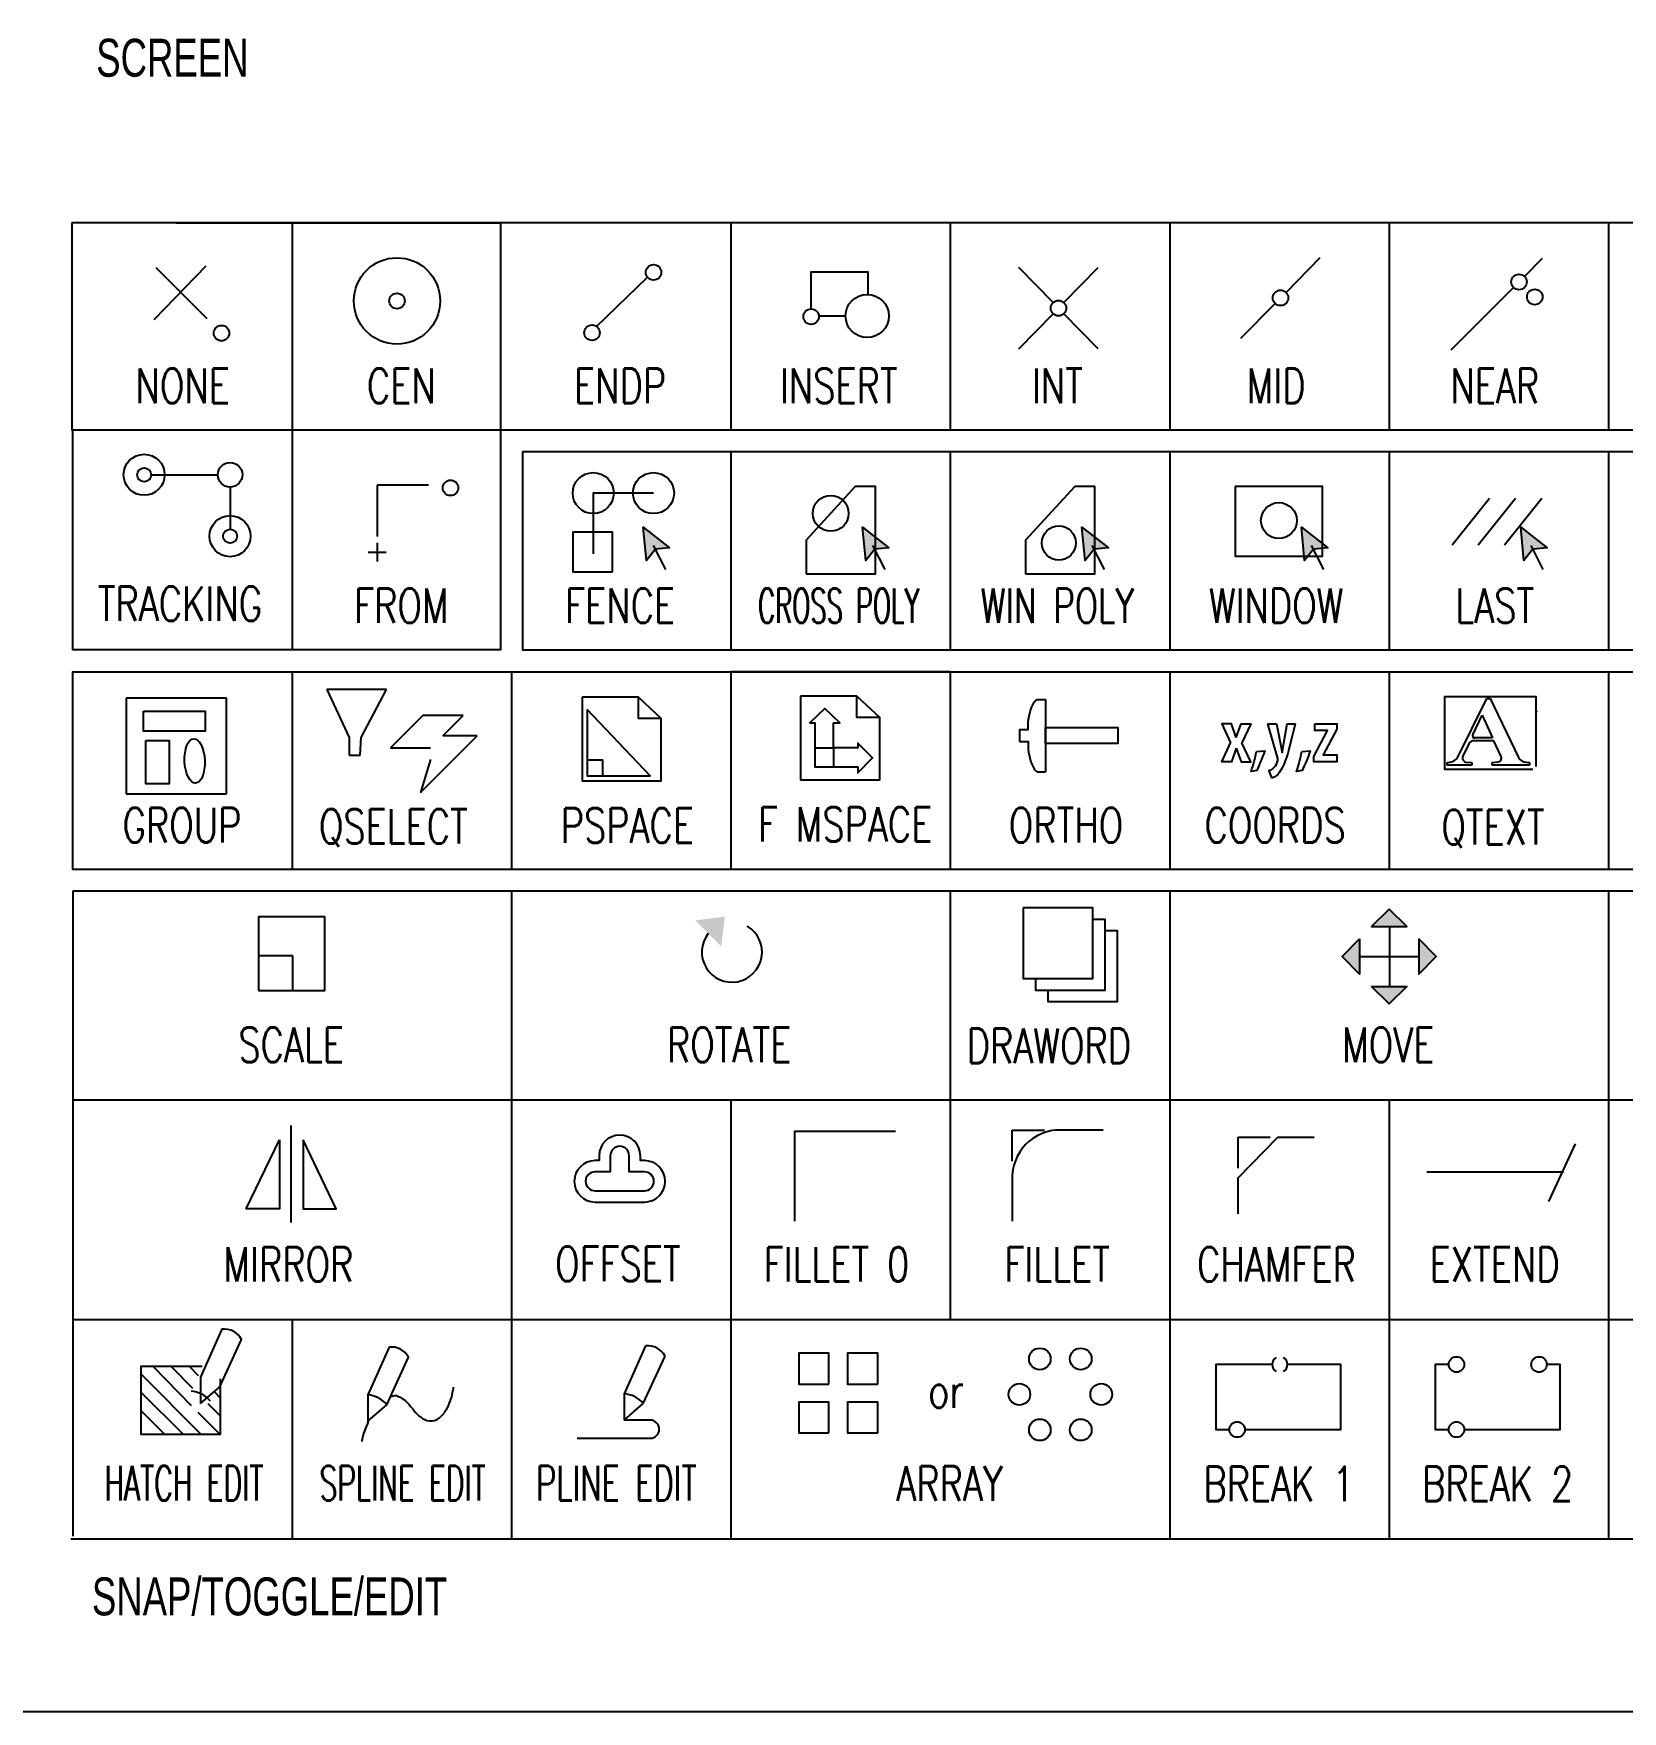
# Model space of a CAD drawing. Header units: inches. Extents: x -0.4 to 10.7, y -10.6 to 1.5.
# Drawn here: x 4.48 to 7.392, y -10.606 to -7.532 of the extents above; entities that cross this region are included whole.
import ezdxf
from ezdxf.enums import TextEntityAlignment as Align

# ---------------------------------------------------------------- set-up
doc = ezdxf.new("R2010")
doc.units = ezdxf.units.IN
doc.header["$MEASUREMENT"] = 0
doc.linetypes.add('DASHED', pattern=[0.75, 0.5, -0.25])
doc.layers.get('0').update_dxf_attribs({"linetype": 'CONTINUOUS'})
for name, color, linetype in [('BORDERS', 252, 'CONTINUOUS'), ('ICONS', 7, 'CONTINUOUS'), ('Text English', 7, 'CONTINUOUS')]:
    doc.layers.add(name, color=color, linetype=linetype)
doc.styles.add('Roman Simplex', font='simplex.shx', dxfattribs={"width": 0.75, "height": 0.0625})
doc.styles.add('ROMANS', font='simplex.shx', dxfattribs={"width": 0.75, "height": 0.0634})
doc.styles.add('SANSSERIFBOLD', font='sanss___.ttf', dxfattribs={"width": 0.69, "height": 0.056883})

# ---------------------------------------------------------------- blocks, each defined once
blk = doc.blocks.new('QSELECT')
for p, q in [((5.5129, 2.1164), (5.5588, 2.0186)), ((5.6348, 2.1164), (5.5129, 2.1164)), ((5.5828, 2.0186), (5.6348, 2.1164)), ((5.5588, 2.0186), (5.5588, 1.9827)), ((5.5808, 1.9827), (5.5828, 2.0186)), ((5.5588, 1.9827), (5.5808, 1.9827))]:
    blk.add_line(p, q)
at = {"layer": 'ICONS', "color": 8}
for p, q in [((5.7088, 2.0636), (5.6426, 1.9974)), ((5.7907, 2.0636), (5.7088, 2.0636)), ((5.7493, 2.0223), (5.7907, 2.0636)), ((5.7037, 1.9064), (5.8195, 2.0223)), ((5.8195, 2.0223), (5.7493, 2.0223)), ((5.6426, 1.9974), (5.7245, 1.9974)), ((5.7245, 1.974), (5.7037, 1.9064))]:
    blk.add_line(p, q, dxfattribs=at)

msp = doc.modelspace()

# ---------------------------------------------------------------- linework, layer by layer
for p, q in [((5.0175, -8.7338), (5.0588, -8.8219)), ((5.0804, -8.8219), (5.1272, -8.7338)), ((5.0588, -8.8219), (5.0588, -8.8542)), ((5.0786, -8.8542), (5.0804, -8.8219)), ((5.0588, -8.8542), (5.0786, -8.8542))]:
    msp.add_line(p, q)
for points in [[(4.6956, -8.3404), (4.8179, -8.3404)], [(4.8404, -8.3629), (4.8404, -8.4401)]]:
    msp.add_lwpolyline(points)
msp.add_circle((4.8404, -8.3404), 0.0225)
at = {"layer": 'BORDERS'}
for p, q in [((4.9542, -7.8789), (4.9542, -8.6612)), ((5.7584, -7.8789), (5.7584, -8.2582)), ((6.1605, -7.8789), (6.1605, -8.2582)), ((6.5626, -7.8789), (6.5626, -8.2582)), ((6.9647, -7.8789), (6.9647, -8.2582)), ((7.3668, -7.8789), (7.3668, -8.2582)), ((5.7584, -8.2982), (5.7584, -8.6612)), ((6.1605, -8.2982), (6.1605, -8.6612)), ((6.5626, -8.2982), (6.5626, -8.6612)), ((6.9647, -8.2982), (6.9647, -8.6612)), ((7.3668, -8.2982), (7.3668, -8.6612)), ((4.9542, -8.7012), (4.9542, -9.0635)), ((5.3563, -8.7012), (5.3563, -9.0635)), ((5.7584, -8.7012), (5.7584, -9.0635)), ((6.1605, -8.7012), (5.7584, -8.7012)), ((6.1605, -8.7012), (6.1605, -9.0635)), ((6.5626, -8.7012), (6.5626, -9.0635)), ((6.9647, -8.7012), (6.9647, -9.0635)), ((7.3668, -8.7012), (7.3668, -9.0635)), ((5.3563, -9.1035), (5.3563, -10.2903)), ((6.1605, -9.1035), (6.1605, -9.888)), ((7.3668, -9.1035), (7.3668, -9.4858)), ((5.7584, -9.4858), (5.7584, -10.2903)), ((6.5626, -9.4858), (6.5626, -10.2903)), ((6.9647, -9.4858), (6.9647, -10.2903)), ((7.3668, -9.4858), (7.3668, -10.2903)), ((4.9542, -9.888), (4.9542, -10.2903))]:
    msp.add_line(p, q, dxfattribs=at)
at = {"layer": 'BORDERS', "color": 252}
msp.add_lwpolyline([(10.6824, -10.486), (10.6824, 1.3368, 0.414214), (10.562, 1.4572), (-0.2522, 1.4572, 0.414214), (-0.3726, 1.3368), (-0.3726, -10.486, 0.414214), (-0.2522, -10.6064), (10.562, -10.6064, 0.414214)], format="xyb", close=True, dxfattribs=at)
at = {"layer": 'BORDERS'}
for points in [[(4.5501, -7.8789), (4.5501, -8.2582), (8.9751, -8.2582), (8.9751, -7.8789)], [(5.3763, -8.2982), (5.3763, -8.6612), (8.9751, -8.6612), (8.9751, -8.2982)], [(8.9751, -8.7012), (8.9751, -9.0635), (4.5521, -9.0635), (4.5521, -8.7012)]]:
    msp.add_lwpolyline(points, close=True, dxfattribs=at)
for points in [[(5.3363, -7.8789), (5.3363, -8.6612), (4.5521, -8.6612), (4.5521, -8.2582)], [(4.7416, -7.8789), (5.3363, -7.8789)], [(4.5486, -10.2903), (8.9751, -10.2903), (8.9751, -9.1035), (4.5521, -9.1035)], [(4.5521, -9.1035), (4.5521, -10.285)], [(4.5521, -9.4858), (8.9751, -9.4858)], [(4.5521, -9.888), (8.9751, -9.888)]]:
    msp.add_lwpolyline(points, dxfattribs=at)
at = {"layer": 'ICONS'}
for p, q in [((7.0806, -8.4685), (7.1488, -8.3833)), ((7.1281, -8.4685), (7.1963, -8.3833)), ((5.5888, -8.7479, -0.0198), (5.6308, -8.7869, -0.0198)), ((5.9892, -8.7459, -0.0198), (6.0312, -8.7849, -0.0198)), ((7.0893, -8.8605), (7.1441, -8.7503)), ((7.1441, -8.7503), (7.1498, -8.7503)), ((7.1498, -8.7503), (7.2021, -8.8586)), ((7.1183, -8.817), (7.1353, -8.7811)), ((7.1353, -8.7811), (7.1542, -8.8227)), ((7.1542, -8.8227), (7.1214, -8.8227)), ((7.1107, -8.8334), (7.1, -8.8561)), ((7.1567, -8.8278), (7.1208, -8.8278)), ((7.1693, -8.8555), (7.1567, -8.8278)), ((7.071, -8.8725), (7.071, -8.8674)), ((7.1164, -8.8725), (7.071, -8.8725)), ((7.1051, -8.8668), (7.1164, -8.8674)), ((7.1164, -8.8674), (7.1164, -8.8725)), ((7.1536, -8.8674), (7.1649, -8.8662)), ((7.1536, -8.8725), (7.1536, -8.8674)), ((7.2222, -8.8725), (7.1536, -8.8725)), ((7.2159, -8.8668), (7.2222, -8.8674)), ((7.2222, -8.8674), (7.2222, -8.8725)), ((6.5632, -9.4869), (6.5632, -9.1038)), ((7.2577, -9.672), (7.3064, -9.5662)), ((7.0337, -9.6178), (7.1551, -9.6178))]:
    msp.add_line(p, q, dxfattribs=at)
at = {"layer": 'ICONS', "color": 1}
msp.add_line((7.1765, -8.4685), (7.2447, -8.3833), dxfattribs=at)
at = {"layer": 'ICONS', "color": 8}
for p, q in [((5.1938, -8.7813), (5.1342, -8.8409)), ((5.2675, -8.7813), (5.1938, -8.7813)), ((5.2302, -8.8186), (5.2675, -8.7813)), ((5.1892, -8.9228), (5.2934, -8.8186)), ((5.2934, -8.8186), (5.2302, -8.8186)), ((5.1342, -8.8409), (5.2079, -8.8409)), ((5.2079, -8.862), (5.1892, -8.9228))]:
    msp.add_line(p, q, dxfattribs=at)
at = {"layer": 'ICONS', "linetype": 'DASHED'}
for p, q in [((6.6883, -9.5543), (6.7465, -9.5543)), ((6.6883, -9.611), (6.6883, -9.5543))]:
    msp.add_line(p, q, dxfattribs=at)
at = {"layer": 'ICONS', "color": 1, "linetype": 'DASHED'}
msp.add_line((7.1551, -9.6178), (7.2842, -9.6178), dxfattribs=at)
at = {"layer": 'ICONS', "color": 2}
for p, q in [((5.6018, -9.9367), (5.5626, -10.0242)), ((5.5978, -10.0421), (5.6376, -9.9553)), ((5.5626, -10.0242), (5.5626, -10.0726)), ((5.5626, -10.0726), (5.5978, -10.0421))]:
    msp.add_line(p, q, dxfattribs=at)
at = {"layer": 'ICONS', "color": 8}
for points in [[(4.7014, -8.0557), (4.7965, -7.9577)], [(4.7044, -7.9607), (4.7979, -8.0543)], [(6.3488, -8.0249), (6.2862, -7.9607)], [(6.3687, -8.0249), (6.4313, -7.9607)], [(6.7758, -8.0062), (6.8387, -7.9423)], [(7.2129, -7.977), (7.2462, -7.9438)], [(5.5121, -8.0685), (5.6052, -7.9781)], [(5.9053, -8.0364), (5.9053, -7.9688), (6.0092, -7.9688), (6.0092, -8.0098)], [(7.0782, -8.1117), (7.1928, -7.9971)], [(5.9686, -8.0498), (5.9196, -8.0498)], [(6.2862, -8.1095), (6.3488, -8.0453)], [(6.4313, -8.1095), (6.3687, -8.0453)], [(6.6929, -8.0904), (6.7558, -8.0264)], [(5.1265, -8.4831), (5.0934, -8.4831)], [(5.1103, -8.4654), (5.1103, -8.4993)]]:
    msp.add_lwpolyline(points, dxfattribs=at)
at = {"layer": 'ICONS', "color": 8, "linetype": 'DASHED'}
msp.add_lwpolyline([(5.2039, -8.3593), (5.1103, -8.3593), (5.1103, -8.4536)], dxfattribs=at)
at = {"layer": 'ICONS', "color": 1}
for points in [[(5.8961, -8.522), (6.0235, -8.522), (6.0235, -8.3618), (5.9864, -8.3618), (5.8961, -8.4604)], [(6.2982, -8.522), (6.4256, -8.522), (6.4256, -8.3618), (6.3885, -8.3618), (6.2982, -8.4604)], [(6.6825, -8.3618), (6.6825, -8.4893), (6.8427, -8.4893), (6.8427, -8.3618)], [(6.2941, -9.1337), (6.2941, -9.2633), (6.422, -9.2633), (6.422, -9.1337)]]:
    msp.add_lwpolyline(points, close=True, dxfattribs=at)
for points in [[(5.6165, -8.374), (5.506, -8.374), (5.506, -8.4853)], [(4.9518, -9.5329), (4.9518, -9.7105)], [(4.6771, -9.9879), (4.7869, -10.0984)], [(4.6992, -9.9746), (4.7692, -10.0455)], [(4.7323, -9.9746), (4.7717, -10.0141)], [(4.7662, -9.9746), (4.7821, -9.9908)], [(4.6771, -10.0211), (4.7544, -10.0984)], [(4.812, -10.021), (4.8229, -10.0321)], [(4.7995, -10.0419), (4.8229, -10.0653)], [(4.6771, -10.055), (4.7205, -10.0984)], [(4.7812, -10.0577), (4.8214, -10.0984)]]:
    msp.add_lwpolyline(points, dxfattribs=at)
at = {"layer": 'ICONS'}
for points in [[(5.5413, -8.5184), (5.5413, -8.4455), (5.4684, -8.4455), (5.4684, -8.5184), (5.5413, -8.5184)], [(5.646, -8.4745), (5.62, -8.4769), (5.6035, -8.4975), (5.5976, -8.4362), (5.646, -8.4745), (5.646, -8.4745)], [(6.0481, -8.4745), (6.0221, -8.4769), (6.0056, -8.4975), (5.9997, -8.4362), (6.0481, -8.4745), (6.0481, -8.4745)], [(6.4502, -8.4745), (6.4242, -8.4769), (6.4077, -8.4975), (6.4018, -8.4362), (6.4502, -8.4745), (6.4502, -8.4745)], [(6.8522, -8.4745), (6.8263, -8.4769), (6.8098, -8.4975), (6.8039, -8.4362), (6.8522, -8.4745), (6.8522, -8.4745)], [(7.2543, -8.4745), (7.2284, -8.4769), (7.2119, -8.4975), (7.206, -8.4362), (7.2543, -8.4745), (7.2543, -8.4745)], [(5.6389, -8.514), (5.6165, -8.4698)], [(6.041, -8.514), (6.0186, -8.4698)], [(6.4431, -8.514), (6.4207, -8.4698)], [(6.8452, -8.514), (6.8228, -8.4698)], [(7.2473, -8.514), (7.2249, -8.4698)], [(6.335, -8.752), (6.335, -8.8846)], [(7.234, -8.8748), (7.234, -8.7473), (7.066, -8.7473), (7.066, -8.8799), (7.2281, -8.8799)], [(6.2871, -8.8072), (6.2871, -8.8293)], [(6.335, -8.8035), (6.4676, -8.8035), (6.4676, -8.833), (6.335, -8.833), (6.335, -8.8035)], [(6.6845, -8.822), (6.6757, -8.7969), (6.658, -8.7969), (6.6742, -8.8315)], [(6.6845, -8.822), (6.6934, -8.7969), (6.7111, -8.7969), (6.6948, -8.8315)], [(6.6845, -8.8411), (6.6757, -8.8662), (6.658, -8.8662), (6.6742, -8.8315)], [(6.6845, -8.8411), (6.6934, -8.8662), (6.7111, -8.8662), (6.6948, -8.8315)], [(6.3167, -9.2633), (6.3167, -9.285), (6.4445, -9.285), (6.4445, -9.1554), (6.422, -9.1554)], [(6.9323, -9.1682), (6.9971, -9.1682), (6.9647, -9.1366), (6.9323, -9.1682), (6.9323, -9.1682)], [(6.3392, -9.285), (6.3392, -9.3058), (6.4671, -9.3058), (6.4671, -9.1763), (6.4445, -9.1763)], [(6.9102, -9.1907), (6.9102, -9.2555), (6.8785, -9.2231), (6.9102, -9.1907), (6.9102, -9.1907)], [(6.9656, -9.1682), (6.9656, -9.278)], [(7.0192, -9.1907), (7.0192, -9.2555), (7.0509, -9.2231), (7.0192, -9.1907), (7.0192, -9.1907)], [(6.9111, -9.2231), (7.0201, -9.2231)], [(6.9323, -9.278), (6.9971, -9.278), (6.9647, -9.3097), (6.9323, -9.278), (6.9323, -9.278)], [(4.9311, -9.5587), (4.9311, -9.6854), (4.87, -9.6854), (4.9311, -9.5587)], [(4.9746, -9.5587), (4.9746, -9.6854), (5.035, -9.6854), (4.9746, -9.5587)], [(5.8754, -9.7083), (5.8754, -9.5432), (6.0603, -9.5432)], [(6.6883, -9.6943), (6.6883, -9.6287), (6.7605, -9.5543), (6.8276, -9.5543)], [(5.9379, -10.0068), (5.9379, -9.95), (5.8826, -9.95), (5.8826, -10.0068), (5.9379, -10.0068)], [(6.0278, -10.0068), (6.0278, -9.95), (5.9718, -9.95), (5.9718, -10.0068), (6.0278, -10.0068)], [(4.7893, -9.9746), (4.6771, -9.9746), (4.6771, -10.0984), (4.8229, -10.0984), (4.8229, -9.997)], [(6.7503, -9.9706), (6.6473, -9.9706), (6.6473, -10.0899), (6.672, -10.0899)], [(6.7004, -10.0899), (6.8764, -10.0899), (6.8764, -9.9706), (6.7787, -9.9706)], [(7.0741, -9.9706), (7.0494, -9.9706), (7.0494, -10.0899), (7.0741, -10.0899)], [(7.1025, -10.0899), (7.2784, -10.0899), (7.2784, -9.9706), (7.2538, -9.9706)], [(5.2348, -10.0572), (5.2348, -10.0564), (5.2348, -10.0557), (5.2355, -10.055), (5.2363, -10.0535), (5.2377, -10.052), (5.2385, -10.0498), (5.2399, -10.0476), (5.2414, -10.0446), (5.2422, -10.0417), (5.2436, -10.0387), (5.2451, -10.0343), (5.2466, -10.0306), (5.2473, -10.0262), (5.248, -10.0218), (5.2495, -10.0166), (5.2503, -10.0122)], [(5.1347, -10.0291), (5.1427, -10.0277)], [(5.1427, -10.0277), (5.1434, -10.0277), (5.1442, -10.0277), (5.1456, -10.0277), (5.1471, -10.0284), (5.1486, -10.0292), (5.1508, -10.0299), (5.1537, -10.0314), (5.156, -10.0329), (5.1589, -10.0351), (5.1618, -10.0373), (5.1648, -10.0402), (5.1685, -10.0439), (5.1714, -10.0476), (5.1751, -10.052), (5.1788, -10.0572)], [(5.9379, -10.0959), (5.9379, -10.0399), (5.8826, -10.0399), (5.8826, -10.0959), (5.9379, -10.0959)], [(6.0278, -10.0959), (6.0278, -10.0399), (5.9718, -10.0399), (5.9718, -10.0959), (6.0278, -10.0959)], [(5.0823, -10.1117), (5.0823, -10.1102), (5.083, -10.108), (5.0838, -10.1036), (5.0852, -10.0992), (5.0874, -10.0925), (5.0896, -10.0859), (5.0926, -10.0785), (5.0949, -10.0729)], [(5.1788, -10.0572), (5.1795, -10.0586), (5.1817, -10.0601), (5.184, -10.0623), (5.1862, -10.0645), (5.1898, -10.0667), (5.1928, -10.0697), (5.1972, -10.0712), (5.2009, -10.0734), (5.2061, -10.0741), (5.2105, -10.0741), (5.2149, -10.0734), (5.2201, -10.0712), (5.2245, -10.0682), (5.2296, -10.0631), (5.2348, -10.0572)]]:
    msp.add_lwpolyline(points, dxfattribs=at)
at = {"layer": 'ICONS', "color": 1, "linetype": 'DASHED'}
msp.add_lwpolyline([(4.65, -8.75), (4.65, -8.925), (4.8336, -8.925), (4.8336, -8.75), (4.65, -8.75)], dxfattribs=at)
at = {"layer": 'ICONS', "elevation": -0.0198}
for points in [[(5.4859, -8.7479), (5.4859, -8.9011), (5.6308, -8.9011), (5.6308, -8.7869), (5.5888, -8.7869), (5.5888, -8.7479), (5.4859, -8.7479)], [(5.8862, -8.7459), (5.8862, -8.8991), (6.0312, -8.8991), (6.0312, -8.7849), (5.9892, -8.7849), (5.9892, -8.7459), (5.8862, -8.7459)], [(5.9121, -8.8408), (5.9467, -8.8408), (5.9467, -8.8754)]]:
    msp.add_lwpolyline(points, dxfattribs=at)
at = {"layer": 'ICONS'}
for points in [[(6.2871, -8.8072), (6.3033, -8.8072), (6.3033, -8.7991, -0.129377), (6.3144, -8.7571, -0.136208), (6.3195, -8.752), (6.335, -8.752)], [(6.742, -8.7969), (6.7582, -8.7969), (6.7685, -8.8492), (6.7781, -8.7969), (6.7928, -8.7969), (6.7803, -8.8463, -0.072609), (6.7641, -8.8853, -0.196929), (6.7494, -8.8964, -2.29232)], [(6.742, -8.7969), (6.7604, -8.8603, -0.307048), (6.7442, -8.8831), (6.7494, -8.8956, 0.156944)], [(6.2871, -8.8293), (6.3033, -8.8293), (6.3033, -8.8374, 0.129377), (6.3144, -8.8794, 0.136208), (6.3195, -8.8846), (6.335, -8.8846)], [(6.7214, -8.8477), (6.7368, -8.8463, -0.02148), (6.7221, -8.8824), (6.7118, -8.8838, 0.044357), (6.7214, -8.8477, -11.689659)], [(6.8046, -8.8477), (6.8201, -8.8463, -0.02148), (6.8054, -8.8824), (6.795, -8.8838, 0.044357), (6.8046, -8.8477, -11.689659)], [(6.4405, -9.541), (6.3616, -9.541, 0.423929), (6.274, -9.6317), (6.274, -9.7083)], [(5.5373, -9.5882), (5.5373, -9.6177), (5.5093, -9.6177, 1), (5.5093, -9.6523), (5.5999, -9.6523, 1), (5.5999, -9.6177), (5.5719, -9.6177), (5.5719, -9.5882, 1), (5.5373, -9.5882, 0.654807)], [(5.4764, -10.1058), (5.6105, -10.1058, 1), (5.6105, -10.0726), (5.5626, -10.0726)]]:
    msp.add_lwpolyline(points, format="xyb", dxfattribs=at)
for points in [[(4.682, -8.7736), (4.7945, -8.7736), (4.7945, -8.8103), (4.682, -8.8103)], [(7.2334, -8.7742), (7.2354, -8.7742), (7.2354, -8.7742), (7.2334, -8.7742)], [(6.8289, -8.7969), (6.8687, -8.7969), (6.8687, -8.8065), (6.8437, -8.8536), (6.8687, -8.8536), (6.8687, -8.8662), (6.8267, -8.8662), (6.8267, -8.8566), (6.8518, -8.8087), (6.8289, -8.8087)], [(4.6863, -8.8273), (4.7288, -8.8273), (4.7288, -8.9066), (4.6863, -8.9066)]]:
    msp.add_lwpolyline(points, close=True, dxfattribs=at)
at = {"layer": 'ICONS', "elevation": -0.0198}
for points in [[(5.4948, -8.7702), (5.4948, -8.8922), (5.6101, -8.8922)], [(5.9467, -8.7949), (5.9578, -8.7949), (5.9305, -8.7684), (5.9033, -8.7949), (5.9121, -8.7949), (5.9121, -8.8754), (5.9912, -8.8754), (5.9912, -8.8865), (6.0177, -8.8592), (5.9912, -8.832), (5.9912, -8.8408), (5.9467, -8.8408)], [(5.4948, -8.8922), (5.5235, -8.8922), (5.5235, -8.8635), (5.4948, -8.8635)]]:
    msp.add_lwpolyline(points, close=True, dxfattribs=at)
at = {"layer": 'ICONS', "color": 250}
msp.add_lwpolyline([(4.9552, -9.2854), (5.0142, -9.2854), (5.0142, -9.1506), (4.8926, -9.1506), (4.8926, -9.222)], dxfattribs=at)
at = {"layer": 'ICONS', "color": 1, "linetype": 'DASHED'}
msp.add_lwpolyline([(4.9552, -9.222), (4.8926, -9.222), (4.8926, -9.2854), (4.9552, -9.2854)], close=True, dxfattribs=at)
at = {"layer": 'ICONS'}
msp.add_lwpolyline([(5.5167, -9.5882), (5.5167, -9.5971), (5.5093, -9.5971, 1), (5.5093, -9.673), (5.5999, -9.673, 1), (5.5999, -9.5971), (5.5925, -9.5971), (5.5925, -9.5882, 1)], format="xyb", close=True, dxfattribs=at)
at = {"layer": 'ICONS', "linetype": 'DASHED'}
msp.add_lwpolyline([(6.2741, -9.5978), (6.2741, -9.541), (6.333, -9.541)], dxfattribs=at)
at = {"layer": 'ICONS', "color": 2}
for points in [[(4.7864, -10.042), (4.8216, -10.0115), (4.8614, -9.9247, 0.313032), (4.8256, -9.9061), (4.7864, -9.9936)], [(5.1277, -10.0443), (5.1675, -9.9575, 0.313032), (5.1317, -9.9389), (5.0926, -10.0264), (5.0926, -10.0748)]]:
    msp.add_lwpolyline(points, format="xyb", close=True, dxfattribs=at)
at = {"layer": 'ICONS', "color": 8}
for centre, radius in [((5.1463, -8.0219), 0.0791), ((6.0082, -8.0494), 0.0396), ((7.2317, -8.0146), 0.0142)]:
    msp.add_circle(centre, radius, dxfattribs=at)
at = {"layer": 'ICONS', "color": 1}
for centre, radius in [((5.6166, -7.9695), 0.0142), ((7.2028, -7.9871), 0.0142), ((5.1463, -8.0219), 0.0142), ((6.3588, -8.0351), 0.0142), ((6.7658, -8.0163), 0.0142), ((5.9054, -8.0506), 0.0142), ((4.8246, -8.0808), 0.0142), ((5.5038, -8.0801), 0.0142), ((4.6829, -8.3404), 0.0128), ((5.2445, -8.3644), 0.0142), ((4.8404, -8.4529), 0.0128), ((7.0883, -9.9706), 0.0142), ((7.2396, -9.9706), 0.0142)]:
    msp.add_circle(centre, radius, dxfattribs=at)
at = {"layer": 'ICONS'}
for centre, radius in [((4.6829, -8.3404), 0.0376), ((5.506, -8.374), 0.0376), ((5.6165, -8.374), 0.0376), ((5.9413, -8.4111), 0.0329), ((6.7628, -8.4243), 0.0329), ((4.8404, -8.4529), 0.0376), ((6.3594, -8.4654), 0.0312), ((6.3246, -9.9605), 0.0198), ((6.3996, -9.9605), 0.0198), ((6.2871, -10.0254), 0.0198), ((6.4371, -10.0254), 0.0198), ((6.3246, -10.0904), 0.0198), ((6.3996, -10.0904), 0.0198), ((6.6862, -10.0899), 0.0142), ((7.0883, -10.0899), 0.0142)]:
    msp.add_circle(centre, radius, dxfattribs=at)
for centre, radius, start, end in [((7.1214, -8.819), 0.00371, 148.1092, 270), ((7.1208, -8.8395), 0.0118, 90, 148.7155), ((7.0706, -8.8388), 0.0286, 270.8299, 310.7146), ((7.107, -8.8594), 0.00767, 154.7223, 255.68), ((7.1642, -8.8596), 0.0066, 276.3402, 38.8995), ((7.2151, -8.8523), 0.0145, 205.76, 273.0815), ((5.7602, -9.215), 0.0552, 141.6898, 59.3355)]:
    msp.add_arc(centre, radius, start, end, dxfattribs=at)
at = {"layer": 'ICONS', "color": 2}
for centre, radius, start, end in [((5.6063, -9.9718), 0.0354, 27.8289, 97.356), ((4.7656, -10.0702), 0.0505, 40.0291, 85.9792), ((5.0891, -10.0768), 0.0505, 40.0291, 85.9792), ((5.5591, -10.0746), 0.0505, 40.0291, 85.9792)]:
    msp.add_arc(centre, radius, start, end, dxfattribs=at)
at = {"layer": 'ICONS', "color": 1}
for start, end in [(117.4355, 242.5645), (299.0302, 60.9698)]:
    msp.add_arc((6.7645, -9.9706), 0.0142, start, end, dxfattribs=at)
at = {"layer": 'ICONS'}
msp.add_ellipse((4.7755, -8.8648), major_axis=(-0.0016, 0.0407), ratio=0.453112, dxfattribs=at)
for points in [[(5.5976, -8.4362), (5.646, -8.4745), (5.62, -8.4769)], [(5.5976, -8.4362), (5.62, -8.4769), (5.6035, -8.4975)], [(5.9997, -8.4362), (6.0481, -8.4745), (6.0221, -8.4769)], [(5.9997, -8.4362), (6.0221, -8.4769), (6.0056, -8.4975)], [(6.4018, -8.4362), (6.4502, -8.4745), (6.4242, -8.4769)], [(6.4018, -8.4362), (6.4242, -8.4769), (6.4077, -8.4975)], [(6.8039, -8.4362), (6.8522, -8.4745), (6.8263, -8.4769)], [(6.8039, -8.4362), (6.8263, -8.4769), (6.8098, -8.4975)], [(7.206, -8.4362), (7.2543, -8.4745), (7.2284, -8.4769)], [(7.206, -8.4362), (7.2284, -8.4769), (7.2119, -8.4975)], [(5.6931, -9.157), (5.7406, -9.2045), (5.7473, -9.1498)], [(6.9323, -9.1682), (6.9971, -9.1682), (6.9647, -9.1366)], [(6.9102, -9.1907), (6.9102, -9.2555), (6.8785, -9.2231)], [(7.0192, -9.1907), (7.0192, -9.2555), (7.0509, -9.2231)], [(6.9323, -9.278), (6.9971, -9.278), (6.9647, -9.3097)]]:
    msp.add_solid(points, dxfattribs=at)

# ---------------------------------------------------------------- block references
at = {"layer": 'Text English', "xscale": 0.9, "yscale": 0.9, "zscale": 0.9}
msp.add_blockref('QSELECT', (0.0559, -10.6386), dxfattribs=at)

# ---------------------------------------------------------------- texts
at = {"layer": 'ICONS', "style": 'ROMANS', "width": 0.75}
msp.add_text('DRAWORD', height=0.0634, dxfattribs=at).set_placement((6.1905, -9.4183))
at = {"layer": 'Text English'}
for s, height, style, width, p in [('SCREEN', 0.06949, 'SANSSERIFBOLD', 0.69, (4.5951, -7.611)), ('or', 0.0634, 'ROMANS', 0.75, (6.12, -10.05)), ('SNAP/TOGGLE/EDIT', 0.069486, 'SANSSERIFBOLD', 0.69, (4.5872, -10.4303))]:
    msp.add_text(s, height=height, dxfattribs=dict(at, style=style, width=width)).set_placement(p)
for s, height, style, width, p in [('NONE', 0.06336, 'ROMANS', 0.75, (4.7537, -8.209)), ('CEN', 0.06336, 'ROMANS', 0.75, (5.1545, -8.209)), ('ENDP', 0.06336, 'ROMANS', 0.75, (5.5553, -8.209)), ('INSERT', 0.06336, 'ROMANS', 0.75, (5.9561, -8.209)), ('INT', 0.06336, 'ROMANS', 0.75, (6.3569, -8.209)), ('MID', 0.06336, 'ROMANS', 0.75, (6.7577, -8.209)), ('NEAR', 0.06336, 'ROMANS', 0.75, (7.1585, -8.209)), ('TRACKING', 0.06336, 'ROMANS', 0.75, (4.7485, -8.6083)), ('FROM', 0.06336, 'ROMANS', 0.75, (5.1545, -8.612)), ('FENCE', 0.06336, 'ROMANS', 0.75, (5.5553, -8.612)), ('CROSS POLY', 0.06336, 'ROMANS', 0.55, (5.9561, -8.612)), ('WIN POLY', 0.06336, 'ROMANS', 0.7, (6.3569, -8.612)), ('WINDOW', 0.06336, 'ROMANS', 0.75, (6.7577, -8.612)), ('LAST', 0.06336, 'ROMANS', 0.75, (7.1585, -8.612)), ('GROUP', 0.06336, 'ROMANS', 0.75, (4.7524, -9.0143)), ('QSELECT', 0.06336, 'Roman Simplex', 0.75, (5.1397, -9.0163)), ('PSPACE', 0.06336, 'ROMANS', 0.75, (5.5687, -9.0146, -0.0198)), ('F MSPACE', 0.06336, 'ROMANS', 0.75, (5.9677, -9.0126, -0.0198)), ('ORTHO', 0.06336, 'ROMANS', 0.75, (6.3726, -9.0143)), ('COORDS', 0.06336, 'ROMANS', 0.75, (6.756, -9.0143)), ('QTEXT', 0.06336, 'ROMANS', 0.75, (7.1552, -9.0177)), ('SCALE', 0.06336, 'ROMANS', 0.75, (4.9523, -9.4165)), ('ROTATE', 0.06336, 'ROMANS', 0.75, (5.7552, -9.4165)), ('MOVE', 0.06336, 'ROMANS', 0.75, (6.9632, -9.4165)), ('MIRROR', 0.06336, 'ROMANS', 0.75, (4.9473, -9.8188)), ('OFFSET', 0.06336, 'ROMANS', 0.75, (5.5513, -9.8181)), ('FILLET 0', 0.06336, 'ROMANS', 0.75, (5.952, -9.8188)), ('FILLET', 0.06336, 'ROMANS', 0.75, (6.3566, -9.8188)), ('CHAMFER', 0.06336, 'ROMANS', 0.75, (6.7583, -9.8188)), ('EXTEND', 0.06336, 'ROMANS', 0.75, (7.1584, -9.8188)), ('HATCH EDIT', 0.06336, 'ROMANS', 0.6, (4.756, -10.22)), ('SPLINE EDIT', 0.063361, 'ROMANS', 0.6, (5.1568, -10.22)), ('PLINE EDIT', 0.06336, 'ROMANS', 0.65, (5.5486, -10.22)), ('ARRAY', 0.06336, 'ROMANS', 0.75, (6.1593, -10.2204)), ('BREAK 1', 0.06336, 'ROMANS', 0.75, (6.7629, -10.2211)), ('BREAK 2', 0.06336, 'ROMANS', 0.75, (7.1637, -10.2211))]:
    msp.add_text(s, height=height, dxfattribs=dict(at, style=style, width=width)).set_placement(p, align=Align.CENTER)

doc.saveas('drawing.dxf')
